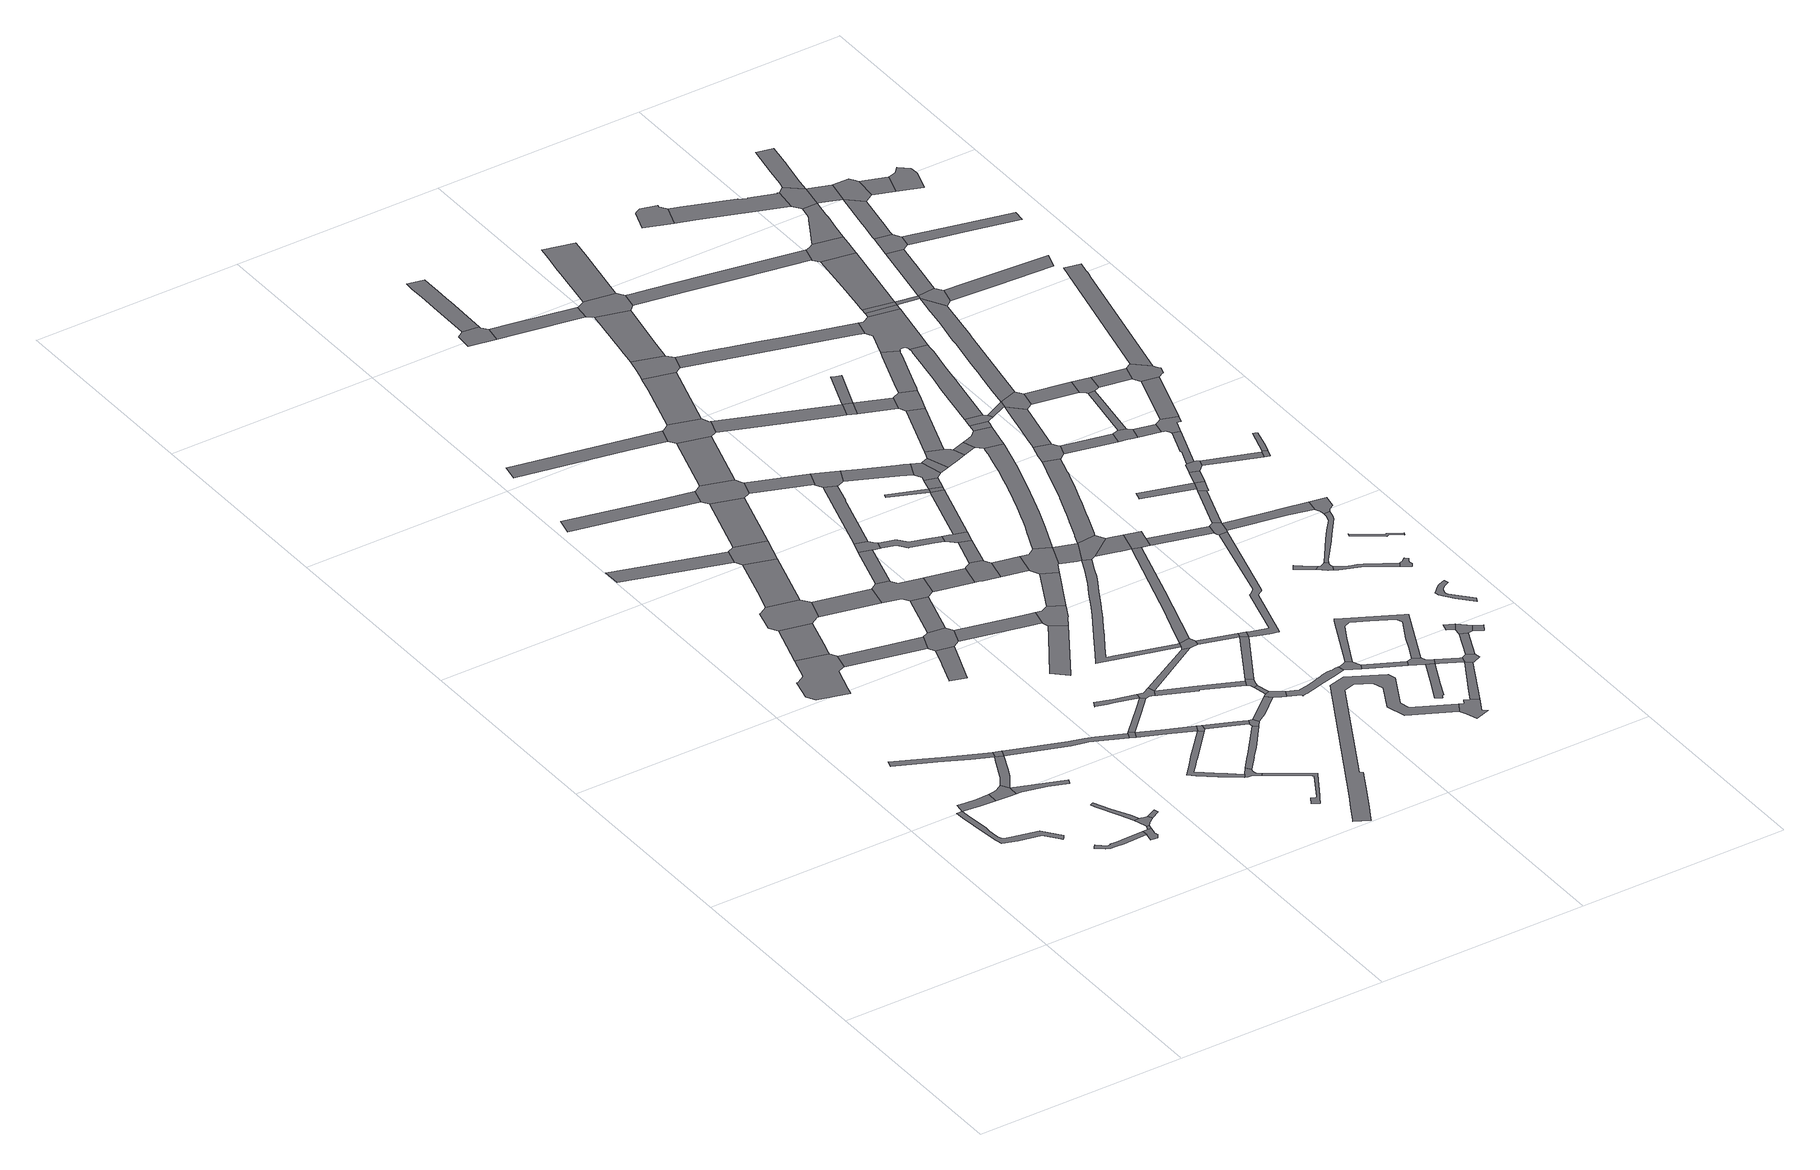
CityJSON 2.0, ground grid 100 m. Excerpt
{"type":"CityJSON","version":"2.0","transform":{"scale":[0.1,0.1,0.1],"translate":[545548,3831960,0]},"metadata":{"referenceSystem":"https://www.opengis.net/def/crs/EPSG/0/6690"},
"CityObjects":{
"road1":{"type":"Road","attributes":{"RoadStructureAttribute.sectionType":"1"},"geometry":[{"type":"MultiSurface","lod":"1","boundaries":[[[0,1,2,3,4,5,6,7,8,9,10,11,12,13,14,15,16,17,18,19,20]]]}]},
"road2":{"type":"Road","attributes":{"RoadStructureAttribute.sectionType":"1"},"geometry":[{"type":"MultiSurface","lod":"1","boundaries":[[[21,22,23,20,24,25,26,27,28]]]}]},
"road3":{"type":"Road","geometry":[{"type":"MultiSurface","lod":"1","boundaries":[[[29,30,31,32,28,27,33,34,35]]]}]},
"road4":{"type":"Road","attributes":{"RoadStructureAttribute.sectionType":"1"},"geometry":[{"type":"MultiSurface","lod":"1","boundaries":[[[36,37,38,39,40,41,42,43,44]]]}]},
"road5":{"type":"Road","geometry":[{"type":"MultiSurface","lod":"1","boundaries":[[[45,46,47,48,49,50,51,52,53,54,55,56,57,58]]]}]},
"road6":{"type":"Road","attributes":{"RoadStructureAttribute.sectionType":"1"},"geometry":[{"type":"MultiSurface","lod":"1","boundaries":[[[43,59,60,61,62,63,64,65,29,35,66,67,68,69,70,71,72]]]}]},
"road7":{"type":"Road","attributes":{"RoadStructureAttribute.sectionType":"1"},"geometry":[{"type":"MultiSurface","lod":"1","boundaries":[[[73,74,75,76,77,78,79,80,35,34]]]}]},
"road8":{"type":"Road","geometry":[{"type":"MultiSurface","lod":"1","boundaries":[[[81,58,57,82,83,84,85,86,87,88,89,90]]]}]},
"road9":{"type":"Road","geometry":[{"type":"MultiSurface","lod":"1","boundaries":[[[91,92,93,94,95,96,97,98,99,100,101,102,103,104,105,106]]]}]},
"road10":{"type":"Road","attributes":{"RoadStructureAttribute.sectionType":"1"},"geometry":[{"type":"MultiSurface","lod":"1","boundaries":[[[107,81,90,108]]]}]},
"road11":{"type":"Road","attributes":{"RoadStructureAttribute.sectionType":"1"},"geometry":[{"type":"MultiSurface","lod":"1","boundaries":[[[109,110,111,112,113,114,115,116,117,118]]]}]},
"road12":{"type":"Road","geometry":[{"type":"MultiSurface","lod":"1","boundaries":[[[44,43,72,119]]]}]},
"road13":{"type":"Road","geometry":[{"type":"MultiSurface","lod":"1","boundaries":[[[120,121,118,117,122,107,108,123,124,125,126,127,128]]]}]},
"road14":{"type":"Road","geometry":[{"type":"MultiSurface","lod":"1","boundaries":[[[129,130,131,132,128,127]]]}]},
"road15":{"type":"Road","attributes":{"RoadStructureAttribute.sectionType":"1"},"geometry":[{"type":"MultiSurface","lod":"1","boundaries":[[[133,91,106,134,135,136]]]}]},
"road16":{"type":"Road","attributes":{"RoadStructureAttribute.sectionType":"1"},"geometry":[{"type":"MultiSurface","lod":"1","boundaries":[[[137,138,139,140]]]}]},
"road17":{"type":"Road","attributes":{"RoadStructureAttribute.sectionType":"1"},"geometry":[{"type":"MultiSurface","lod":"1","boundaries":[[[141,142,143,144,145,119,72,146,147,148,149,150]]]}]},
"road18":{"type":"Road","geometry":[{"type":"MultiSurface","lod":"1","boundaries":[[[151,152,153,154,155,133,136,156,157,158,159,160]]]}]},
"road19":{"type":"Road","attributes":{"RoadStructureAttribute.sectionType":"1"},"geometry":[{"type":"MultiSurface","lod":"1","boundaries":[[[161,104,103,162,163]]]}]},
"road20":{"type":"Road","attributes":{"RoadStructureAttribute.sectionType":"1"},"geometry":[{"type":"MultiSurface","lod":"1","boundaries":[[[164,165,151,160,166,167]]]}]},
"road21":{"type":"Road","attributes":{"RoadStructureAttribute.sectionType":"1"},"geometry":[{"type":"MultiSurface","lod":"1","boundaries":[[[168,169,170,171,172,173,174,175,176,177,178]]]}]},
"road22":{"type":"Road","attributes":{"RoadStructureAttribute.sectionType":"1"},"geometry":[{"type":"MultiSurface","lod":"1","boundaries":[[[179,180,181,182,183,184,185,186]]]}]},
"road23":{"type":"Road","attributes":{"RoadStructureAttribute.sectionType":"1"},"geometry":[{"type":"MultiSurface","lod":"1","boundaries":[[[158,157,187,188]]]}]},
"road24":{"type":"Road","geometry":[{"type":"MultiSurface","lod":"1","boundaries":[[[189,150,149,190,191]]]}]},
"road25":{"type":"Road","geometry":[{"type":"MultiSurface","lod":"1","boundaries":[[[192,193,140,139,194,195,164,167,196]]]}]},
"road26":{"type":"Road","geometry":[{"type":"MultiSurface","lod":"1","boundaries":[[[197,163,162,168,178,198,199,200]]]}]},
"road27":{"type":"Road","attributes":{"RoadStructureAttribute.sectionType":"1"},"geometry":[{"type":"MultiSurface","lod":"1","boundaries":[[[201,202,203,204,205,206,207,208,209,210,211,212,213,214,215,216,217,218]]]}]},
"road28":{"type":"Road","geometry":[{"type":"MultiSurface","lod":"1","boundaries":[[[219,211,210,220,221,222,223,224,225,226,227,228,229,230]]]}]},
"road29":{"type":"Road","attributes":{"RoadStructureAttribute.sectionType":"1"},"geometry":[{"type":"MultiSurface","lod":"1","boundaries":[[[231,191,190,232,201,233]]]}]},
"road30":{"type":"Road","attributes":{"RoadStructureAttribute.sectionType":"1"},"geometry":[{"type":"MultiSurface","lod":"1","boundaries":[[[234,235,189,191,236,237]]]}]},
"road31":{"type":"Road","attributes":{"RoadStructureAttribute.sectionType":"1"},"geometry":[{"type":"MultiSurface","lod":"1","boundaries":[[[238,197,200,239]]]}]},
"road32":{"type":"Road","geometry":[{"type":"MultiSurface","lod":"1","boundaries":[[[240,241,242,243,244,245,246,247,248,249,234,250]]]}]},
"road33":{"type":"Road","attributes":{"RoadStructureAttribute.sectionType":"1"},"geometry":[{"type":"MultiSurface","lod":"1","boundaries":[[[251,252,253,254,255]]]}]},
"road34":{"type":"Road","attributes":{"RoadStructureAttribute.sectionType":"1"},"geometry":[{"type":"MultiSurface","lod":"1","boundaries":[[[256,257,258,259,260,261,262,263,264,265,266,267,268,269,270,271,272,225,224]]]}]},
"road35":{"type":"Road","attributes":{"RoadStructureAttribute.sectionType":"1"},"geometry":[{"type":"MultiSurface","lod":"1","boundaries":[[[273,192,196,274]]]}]},
"road36":{"type":"Road","geometry":[{"type":"MultiSurface","lod":"1","boundaries":[[[275,276,277,188,187,278,279,280,238,239,281,282,283,284,285,286,287,288]]]}]},
"road37":{"type":"Road","geometry":[{"type":"MultiSurface","lod":"1","boundaries":[[[233,201,218,289,290]]]}]},
"road38":{"type":"Road","attributes":{"RoadStructureAttribute.sectionType":"1"},"geometry":[{"type":"MultiSurface","lod":"1","boundaries":[[[291,292,293,219,230,294,295,296,297,298]]]}]},
"road39":{"type":"Road","attributes":{"RoadStructureAttribute.sectionType":"1"},"geometry":[{"type":"MultiSurface","lod":"1","boundaries":[[[299,199,198,300,301,302]]]}]},
"road40":{"type":"Road","geometry":[{"type":"MultiSurface","lod":"1","boundaries":[[[303,304,250,234,237,305,306,307,308]]]}]},
"road41":{"type":"Road","attributes":{"RoadStructureAttribute.sectionType":"1"},"geometry":[{"type":"MultiSurface","lod":"1","boundaries":[[[309,275,288,310]]]}]},
"road42":{"type":"Road","attributes":{"RoadStructureAttribute.sectionType":"1"},"geometry":[{"type":"MultiSurface","lod":"1","boundaries":[[[311,312,313,314,315,316,317,318]]]}]},
"road43":{"type":"Road","geometry":[{"type":"MultiSurface","lod":"1","boundaries":[[[319,320,186,185,273,274,321,322,323,324]]]}]},
"road44":{"type":"Road","attributes":{"RoadStructureAttribute.sectionType":"1"},"geometry":[{"type":"MultiSurface","lod":"1","boundaries":[[[325,290,289,326,327,328]]]}]},
"road45":{"type":"Road","geometry":[{"type":"MultiSurface","lod":"1","boundaries":[[[329,309,310,330,331,332,333,334]]]}]},
"road46":{"type":"Road","geometry":[{"type":"MultiSurface","lod":"1","boundaries":[[[328,327,291,298,335,336]]]}]},
"road47":{"type":"Road","attributes":{"RoadStructureAttribute.sectionType":"1"},"geometry":[{"type":"MultiSurface","lod":"1","boundaries":[[[337,284,283,338,339]]]}]},
"road48":{"type":"Road","attributes":{"RoadStructureAttribute.sectionType":"1"},"geometry":[{"type":"MultiSurface","lod":"1","boundaries":[[[340,319,324,341]]]}]},
"road49":{"type":"Road","attributes":{"RoadStructureAttribute.sectionType":"1"},"geometry":[{"type":"MultiSurface","lod":"1","boundaries":[[[342,343,344,345,308,307,346,347,348,349,350]]]}]},
"road50":{"type":"Road","attributes":{"RoadStructureAttribute.sectionType":"1"},"geometry":[{"type":"MultiSurface","lod":"1","boundaries":[[[351,352,303,308,353,354,355]]]}]},
"road51":{"type":"Road","geometry":[{"type":"MultiSurface","lod":"1","boundaries":[[[356,357,302,301,311,318,358,359,360]]]}]},
"road52":{"type":"Road","attributes":{"RoadStructureAttribute.sectionType":"1"},"geometry":[{"type":"MultiSurface","lod":"1","boundaries":[[[361,329,334,362,363,364,365,366]]]}]},
"road53":{"type":"Road","attributes":{"RoadStructureAttribute.sectionType":"1"},"geometry":[{"type":"MultiSurface","lod":"1","boundaries":[[[367,336,335,368,369]]]}]},
"road54":{"type":"Road","attributes":{"RoadStructureAttribute.sectionType":"1"},"geometry":[{"type":"MultiSurface","lod":"1","boundaries":[[[322,321,370,371]]]}]},
"road55":{"type":"Road","attributes":{"RoadStructureAttribute.sectionType":"1"},"geometry":[{"type":"MultiSurface","lod":"1","boundaries":[[[372,373,374,375,376,377,332,331,378,379,380,381,382,383,384,385]]]}]},
"road56":{"type":"Road","geometry":[{"type":"MultiSurface","lod":"1","boundaries":[[[386,387,388,389,339,338,390,391,392,393,394,395,396]]]}]},
"road57":{"type":"Road","geometry":[{"type":"MultiSurface","lod":"1","boundaries":[[[397,398,399,400,401,402,403]]]}]},
"road58":{"type":"Road","geometry":[{"type":"MultiSurface","lod":"1","boundaries":[[[404,405,406,255,254,407,340,341,408,409,410,411,412,413]]]}]},
"road59":{"type":"Road","attributes":{"RoadStructureAttribute.sectionType":"1"},"geometry":[{"type":"MultiSurface","lod":"1","boundaries":[[[414,415,416,417,418,419,420,421,422,423,424,425,426,427,428,429,430,431,432,433,434,435,436,437,438,439,440,441,442,443,444,445,446,447,448]]]}]},
"road60":{"type":"Road","attributes":{"RoadStructureAttribute.sectionType":"1"},"geometry":[{"type":"MultiSurface","lod":"1","boundaries":[[[449,450,451,452]]]}]},
"road61":{"type":"Road","geometry":[{"type":"MultiSurface","lod":"1","boundaries":[[[453,350,349,454,450,449,455,456,457]]]}]},
"road62":{"type":"Road","geometry":[{"type":"MultiSurface","lod":"1","boundaries":[[[458,459,452,451,367,369,460,461,462,463]]]}]},
"road63":{"type":"Road","attributes":{"RoadStructureAttribute.sectionType":"1"},"geometry":[{"type":"MultiSurface","lod":"1","boundaries":[[[464,386,396,465]]]}]},
"road64":{"type":"Road","attributes":{"RoadStructureAttribute.sectionType":"1"},"geometry":[{"type":"MultiSurface","lod":"1","boundaries":[[[466,356,360,467]]]}]},
"road65":{"type":"Road","attributes":{"RoadStructureAttribute.sectionType":"1"},"geometry":[{"type":"MultiSurface","lod":"1","boundaries":[[[468,469,470,471,472,473,474,475,476,477,478,479,480,481,482,483,484,485,486,487,488,489,490,491]]]}]},
"road66":{"type":"Road","attributes":{"RoadStructureAttribute.sectionType":"1"},"geometry":[{"type":"MultiSurface","lod":"1","boundaries":[[[492,493,494,495,496,397,403,497,498,499,500,501]]]}]},
"road67":{"type":"Road","attributes":{"RoadStructureAttribute.sectionType":"1"},"geometry":[{"type":"MultiSurface","lod":"1","boundaries":[[[502,394,393,503,504]]]}]},
"road68":{"type":"Road","geometry":[{"type":"MultiSurface","lod":"1","boundaries":[[[505,371,370,506,507,361,366,508,509,510]]]}]},
"road69":{"type":"Road","geometry":[{"type":"MultiSurface","lod":"1","boundaries":[[[511,385,384,512,513,464,465,514,515]]]}]},
"road70":{"type":"Road","geometry":[{"type":"MultiSurface","lod":"1","boundaries":[[[516,517,432,431,518,351,355,519,520,521]]]}]},
"road71":{"type":"Road","attributes":{"RoadStructureAttribute.sectionType":"1"},"geometry":[{"type":"MultiSurface","lod":"1","boundaries":[[[522,523,404,413,524,525]]]}]},
"road72":{"type":"Road","attributes":{"RoadStructureAttribute.sectionType":"1"},"geometry":[{"type":"MultiSurface","lod":"1","boundaries":[[[526,453,457,527]]]}]},
"road73":{"type":"Road","geometry":[{"type":"MultiSurface","lod":"1","boundaries":[[[528,529,530,504,503,531,466,467,532,533,534,535]]]}]},
"road74":{"type":"Road","attributes":{"RoadStructureAttribute.sectionType":"1"},"geometry":[{"type":"MultiSurface","lod":"1","boundaries":[[[536,401,400,537,538,539]]]}]},
"road75":{"type":"Road","attributes":{"RoadStructureAttribute.sectionType":"1"},"geometry":[{"type":"MultiSurface","lod":"1","boundaries":[[[521,520,540,541]]]}]},
"road76":{"type":"Road","attributes":{"RoadStructureAttribute.sectionType":"1"},"geometry":[{"type":"MultiSurface","lod":"1","boundaries":[[[542,543,544,545,546,547,548,549,550,551,552,553,554,555,556,557,558,559,560,561,562,463,462,563,564,565,566,567,568,569,570,571]]]}]},
"road77":{"type":"Road","geometry":[{"type":"MultiSurface","lod":"1","boundaries":[[[572,573,574,575,576]]]}]},
"road78":{"type":"Road","attributes":{"RoadStructureAttribute.sectionType":"1"},"geometry":[{"type":"MultiSurface","lod":"1","boundaries":[[[575,577,515,514,578]]]}]},
"road79":{"type":"Road","attributes":{"RoadStructureAttribute.sectionType":"1"},"geometry":[{"type":"MultiSurface","lod":"1","boundaries":[[[579,580,581,582,583,584,510,509,585,586,587,588,589]]]}]},
"road80":{"type":"Road","geometry":[{"type":"MultiSurface","lod":"1","boundaries":[[[590,591,592,593,594,522,525,595,596,597,598]]]}]},
"road81":{"type":"Road","geometry":[{"type":"MultiSurface","lod":"1","boundaries":[[[541,540,526,527,599]]]}]},
"road82":{"type":"Road","attributes":{"RoadStructureAttribute.sectionType":"1"},"geometry":[{"type":"MultiSurface","lod":"1","boundaries":[[[600,535,534,601,414,602]]]}]},
"road83":{"type":"Road","attributes":{"RoadStructureAttribute.sectionType":"1"},"geometry":[{"type":"MultiSurface","lod":"1","boundaries":[[[603,410,409,604,605,606,607,608]]]}]},
"road84":{"type":"Road","attributes":{"RoadStructureAttribute.sectionType":"1"},"geometry":[{"type":"MultiSurface","lod":"1","boundaries":[[[609,610,611,612,517,516,613,614,615]]]}]},
"road85":{"type":"Road","geometry":[{"type":"MultiSurface","lod":"1","boundaries":[[[576,575,578,616]]]}]},
"road86":{"type":"Road","attributes":{"RoadStructureAttribute.sectionType":"1"},"geometry":[{"type":"MultiSurface","lod":"1","boundaries":[[[617,618,576,616,619]]]}]},
"road87":{"type":"Road","attributes":{"RoadStructureAttribute.sectionType":"1"},"geometry":[{"type":"MultiSurface","lod":"1","boundaries":[[[620,621,622,623,590,598,624,625]]]}]},
"road88":{"type":"Road","geometry":[{"type":"MultiSurface","lod":"1","boundaries":[[[589,588,626,627,617,619,628,629,630]]]}]},
"road89":{"type":"Road","geometry":[{"type":"MultiSurface","lod":"1","boundaries":[[[631,632,602,414,448,633,634]]]}]},
"road90":{"type":"Road","geometry":[{"type":"MultiSurface","lod":"1","boundaries":[[[635,636,637,638,542,571,639,640,641]]]}]},
"road91":{"type":"Road","attributes":{"RoadStructureAttribute.sectionType":"1"},"geometry":[{"type":"MultiSurface","lod":"1","boundaries":[[[642,634,633,643,644,645,609,646]]]}]},
"road92":{"type":"Road","attributes":{"RoadStructureAttribute.sectionType":"1"},"geometry":[{"type":"MultiSurface","lod":"1","boundaries":[[[647,648,630,629,649]]]}]},
"road93":{"type":"Road","geometry":[{"type":"MultiSurface","lod":"1","boundaries":[[[650,651,652,539,538,620,625,653,654,655,656,657]]]}]},
"road94":{"type":"Road","geometry":[{"type":"MultiSurface","lod":"1","boundaries":[[[658,659,491,490,660,661,662,663,664,665]]]}]},
"road95":{"type":"Road","attributes":{"RoadStructureAttribute.sectionType":"1"},"geometry":[{"type":"MultiSurface","lod":"1","boundaries":[[[666,667,668,669,670,671,672,673,674,675,676,677,678,679,680,681,682,683,684,685,686,687,688,689,528,535,690,691,692,693,694,695,696,697,698,699,700,701,702]]]}]},
"road96":{"type":"Road","attributes":{"RoadStructureAttribute.sectionType":"1"},"geometry":[{"type":"MultiSurface","lod":"1","boundaries":[[[640,639,703,704,705]]]}]},
"road97":{"type":"Road","geometry":[{"type":"MultiSurface","lod":"1","boundaries":[[[706,707,647,649,708,709,710,711,712,713]]]}]},
"road98":{"type":"Road","geometry":[{"type":"MultiSurface","lod":"1","boundaries":[[[714,715,716,717,718,719,720,721,722,723]]]}]},
"road99":{"type":"Road","geometry":[{"type":"MultiSurface","lod":"1","boundaries":[[[608,607,724,725]]]}]},
"road100":{"type":"Road","geometry":[{"type":"MultiSurface","lod":"1","boundaries":[[[726,646,609,615,727,728]]]}]},
"road101":{"type":"Road","attributes":{"RoadStructureAttribute.sectionType":"1"},"geometry":[{"type":"MultiSurface","lod":"1","boundaries":[[[729,730,731,732,733,734,735,736,737,599,527,738,739,740,741,742,743,744,745,746,747,748,749]]]}]},
"road102":{"type":"Road","attributes":{"RoadStructureAttribute.sectionType":"1"},"geometry":[{"type":"MultiSurface","lod":"1","boundaries":[[[750,751,752,753,754,755,756,757,758,759,760,761,762,763,764,602,632,765,766,767,768,769,770,771,772,773,774,775,776,777,778]]]}]},
"road103":{"type":"Road","attributes":{"RoadStructureAttribute.sectionType":"1"},"geometry":[{"type":"MultiSurface","lod":"1","boundaries":[[[779,780,781,782,650,657,783,784,785,786]]]}]},
"road104":{"type":"Road","geometry":[{"type":"MultiSurface","lod":"1","boundaries":[[[787,705,704,714,723,788,789,790,791,792,793]]]}]},
"road105":{"type":"Road","attributes":{"RoadStructureAttribute.sectionType":"1"},"geometry":[{"type":"MultiSurface","lod":"1","boundaries":[[[794,710,709,795]]]}]},
"road106":{"type":"Road","attributes":{"RoadStructureAttribute.sectionType":"1"},"geometry":[{"type":"MultiSurface","lod":"1","boundaries":[[[796,706,713,797]]]}]},
"road107":{"type":"Road","attributes":{"RoadStructureAttribute.sectionType":"1"},"geometry":[{"type":"MultiSurface","lod":"1","boundaries":[[[798,725,724,799,800]]]}]},
"road108":{"type":"Road","attributes":{"RoadStructureAttribute.sectionType":"1"},"geometry":[{"type":"MultiSurface","lod":"1","boundaries":[[[801,802,803,804,805,806,635,641,807,808,809,810,811,812,813,814,787,793]]]}]},
"road109":{"type":"Road","geometry":[{"type":"MultiSurface","lod":"1","boundaries":[[[815,816,817,608,725]]]}]},
"road110":{"type":"Road","attributes":{"RoadStructureAttribute.sectionType":"1"},"geometry":[{"type":"MultiSurface","lod":"1","boundaries":[[[818,819,665,664,820]]]}]},
"road111":{"type":"Road","attributes":{"RoadStructureAttribute.sectionType":"1"},"geometry":[{"type":"MultiSurface","lod":"1","boundaries":[[[821,822,823,788,723,824,825,818,826]]]}]},
"road112":{"type":"Road","attributes":{"RoadStructureAttribute.sectionType":"1"},"geometry":[{"type":"MultiSurface","lod":"1","boundaries":[[[827,828,829,830,831,832,833,597,596,834,835,836,837,838,839,840]]]}]},
"road113":{"type":"Road","attributes":{"RoadStructureAttribute.sectionType":"1"},"geometry":[{"type":"MultiSurface","lod":"1","boundaries":[[[841,728,727,842,843,844,845]]]}]},
"road114":{"type":"Road","attributes":{"RoadStructureAttribute.sectionType":"1"},"geometry":[{"type":"MultiSurface","lod":"1","boundaries":[[[846,847,848,794,795,849,850,666,702,851,852]]]}]},
"road115":{"type":"Road","geometry":[{"type":"MultiSurface","lod":"1","boundaries":[[[853,854,800,799,855,856,796,797,857,858]]]}]},
"road116":{"type":"Road","geometry":[{"type":"MultiSurface","lod":"1","boundaries":[[[859,826,818,820,860,861,862,863]]]}]},
"road117":{"type":"Road","geometry":[{"type":"MultiSurface","lod":"1","boundaries":[[[864,865,846,852,866,867]]]}]},
"road118":{"type":"Road","geometry":[{"type":"MultiSurface","lod":"1","boundaries":[[[868,869,870,750,778,871,872,873,874,875,876]]]}]},
"road119":{"type":"Road","geometry":[{"type":"MultiSurface","lod":"1","boundaries":[[[877,864,867,878,879,880,881,882,883,884]]]}]},
"road120":{"type":"Road","attributes":{"RoadStructureAttribute.sectionType":"1"},"geometry":[{"type":"MultiSurface","lod":"1","boundaries":[[[885,859,863,886]]]}]},
"road121":{"type":"Road","geometry":[{"type":"MultiSurface","lod":"1","boundaries":[[[887,888,889,845,844,890,729,749,891,892,893]]]}]},
"road122":{"type":"Road","geometry":[{"type":"MultiSurface","lod":"1","boundaries":[[[894,895,896,897,898]]]}]},
"road123":{"type":"Road","attributes":{"RoadStructureAttribute.sectionType":"1"},"geometry":[{"type":"MultiSurface","lod":"1","boundaries":[[[899,900,901,902,853,858,903,904,905,906,907,908]]]}]},
"road124":{"type":"Road","geometry":[{"type":"MultiSurface","lod":"1","boundaries":[[[909,910,911,912]]]}]},
"road125":{"type":"Road","geometry":[{"type":"MultiSurface","lod":"1","boundaries":[[[913,914,915,898,897,916,917,918,919,920]]]}]},
"road126":{"type":"Road","attributes":{"RoadStructureAttribute.sectionType":"1"},"geometry":[{"type":"MultiSurface","lod":"1","boundaries":[[[921,922,923,924,925]]]}]},
"road127":{"type":"Road","attributes":{"RoadStructureAttribute.sectionType":"1"},"geometry":[{"type":"MultiSurface","lod":"1","boundaries":[[[926,927,928,929,930,931,932,868,876,933]]]}]},
"road128":{"type":"Road","geometry":[{"type":"MultiSurface","lod":"1","boundaries":[[[912,911,885,886,934,935]]]}]},
"road129":{"type":"Road","geometry":[{"type":"MultiSurface","lod":"1","boundaries":[[[936,937,938,939,940,880,879,941,942,926]]]}]},
"road130":{"type":"Road","attributes":{"RoadStructureAttribute.sectionType":"1"},"geometry":[{"type":"MultiSurface","lod":"1","boundaries":[[[943,887,893,944]]]}]},
"road131":{"type":"Road","attributes":{"RoadStructureAttribute.sectionType":"1"},"geometry":[{"type":"MultiSurface","lod":"1","boundaries":[[[945,946,947,654,653,948,949,950,951,952]]]}]},
"road132":{"type":"Road","attributes":{"RoadStructureAttribute.sectionType":"1"},"geometry":[{"type":"MultiSurface","lod":"1","boundaries":[[[953,954,955,956,957,958,877,884,959,960,961,962,963,964,965,966]]]}]},
"road133":{"type":"Road","attributes":{"RoadStructureAttribute.sectionType":"1"},"geometry":[{"type":"MultiSurface","lod":"1","boundaries":[[[967,968,935,934]]]}]},
"road134":{"type":"Road","attributes":{"RoadStructureAttribute.sectionType":"1"},"geometry":[{"type":"MultiSurface","lod":"1","boundaries":[[[874,873,969,970]]]}]},
"road135":{"type":"Road","attributes":{"RoadStructureAttribute.sectionType":"1"},"geometry":[{"type":"MultiSurface","lod":"1","boundaries":[[[971,972,973,974,975,976,918,917,977,978,979,980,981,982,983]]]}]},
"road136":{"type":"Road","geometry":[{"type":"MultiSurface","lod":"1","boundaries":[[[984,936,926,933,985,986,987]]]}]},
"road137":{"type":"Road","geometry":[{"type":"MultiSurface","lod":"1","boundaries":[[[925,924,988,943,944,989,990,991,992]]]}]},
"road138":{"type":"Road","attributes":{"RoadStructureAttribute.sectionType":"1"},"geometry":[{"type":"MultiSurface","lod":"1","boundaries":[[[993,994,892,891,995,996,997,998]]]}]},
"road139":{"type":"Road","attributes":{"RoadStructureAttribute.sectionType":"1"},"geometry":[{"type":"MultiSurface","lod":"1","boundaries":[[[999,1000,925,992,1001]]]}]},
"road140":{"type":"Road","attributes":{"RoadStructureAttribute.sectionType":"1"},"geometry":[{"type":"MultiSurface","lod":"1","boundaries":[[[1002,1003,1004,1005,1006,1007,1008,1009,1010,1011,1012,913,920]]]}]},
"road141":{"type":"Road","geometry":[{"type":"MultiSurface","lod":"1","boundaries":[[[1013,1014,1015,1016,1017,1018,1019,1020,1021,1022,1023,1024,1025,1026,1027,1028,1029]]]}]},
"road142":{"type":"Road","geometry":[{"type":"MultiSurface","lod":"1","boundaries":[[[1030,1031,1032,840,839,1033,1034,1035,899,908,1036,1037,1038,1039,1040,1041,1042,1043,1044,1045,1046,1047,1048,953,966,1049,1050,1051,1052]]]}]},
"road143":{"type":"Road","geometry":[{"type":"MultiSurface","lod":"1","boundaries":[[[1053,1054,1055,1056,1057,1058,1059,1060,1061]]]}]},
"road144":{"type":"Road","geometry":[{"type":"MultiSurface","lod":"1","boundaries":[[[1062,1063,970,969,1064,1065,1066,1067,1068,1069]]]}]},
"road145":{"type":"Road","geometry":[{"type":"MultiSurface","lod":"1","boundaries":[[[1070,1071,1072,999,1001,1073,1074,1075,1076,1077,1078]]]}]},
"road146":{"type":"Road","geometry":[{"type":"MultiSurface","lod":"1","boundaries":[[[1079,1080,983,982,1081,1082,1083,1084,1085]]]}]},
"road147":{"type":"Road","attributes":{"RoadStructureAttribute.sectionType":"1"},"geometry":[{"type":"MultiSurface","lod":"1","boundaries":[[[987,986,1086,1087]]]}]},
"road148":{"type":"Road","attributes":{"RoadStructureAttribute.sectionType":"1"},"geometry":[{"type":"MultiSurface","lod":"1","boundaries":[[[1088,1030,1052,1089]]]}]},
"road149":{"type":"Road","geometry":[{"type":"MultiSurface","lod":"1","boundaries":[[[1090,1088,1089,1091]]]}]},
"road150":{"type":"Road","attributes":{"RoadStructureAttribute.sectionType":"1"},"geometry":[{"type":"MultiSurface","lod":"1","boundaries":[[[1092,1093,1094,1095,1096,1097,1098,1099,1100,1101,1102,1103,1104,936,984,1105,1106,1107,1108,1109,1110]]]}]},
"road151":{"type":"Road","attributes":{"RoadStructureAttribute.sectionType":"1"},"geometry":[{"type":"MultiSurface","lod":"1","boundaries":[[[1067,1066,1111,1112]]]}]},
"road152":{"type":"Road","attributes":{"RoadStructureAttribute.sectionType":"1"},"geometry":[{"type":"MultiSurface","lod":"1","boundaries":[[[1113,1114,1115,1070,1078,1116,1117]]]}]},
"road153":{"type":"Road","attributes":{"RoadStructureAttribute.sectionType":"1"},"geometry":[{"type":"MultiSurface","lod":"1","boundaries":[[[1118,1062,1069,1119]]]}]},
"road154":{"type":"Road","geometry":[{"type":"MultiSurface","lod":"1","boundaries":[[[1120,1121,1122,1123,1124,1125,1126,1127]]]}]},
"road155":{"type":"Road","geometry":[{"type":"MultiSurface","lod":"1","boundaries":[[[998,997,1128,1129,1008,1007,1130,1131,1132]]]}]},
"road156":{"type":"Road","attributes":{"RoadStructureAttribute.sectionType":"1"},"geometry":[{"type":"MultiSurface","lod":"1","boundaries":[[[1075,1074,1133,1134,1135]]]}]},
"road157":{"type":"Road","attributes":{"RoadStructureAttribute.sectionType":"1"},"geometry":[{"type":"MultiSurface","lod":"1","boundaries":[[[1136,1137,1138,1139,1090,1091,1140,1141,1142,1143,1144]]]}]},
"road158":{"type":"Road","geometry":[{"type":"MultiSurface","lod":"1","boundaries":[[[1087,1086,1145,1118,1119,1146,1147,1148]]]}]},
"road159":{"type":"Road","geometry":[{"type":"MultiSurface","lod":"1","boundaries":[[[1149,1150,1112,1111,1151,1152,1153,1154,1113,1117,1155,1156,1157,1158]]]}]},
"road160":{"type":"Road","attributes":{"RoadStructureAttribute.sectionType":"1"},"geometry":[{"type":"MultiSurface","lod":"1","boundaries":[[[1091,1089,1092,1159]]]}]},
"road161":{"type":"Road","attributes":{"RoadStructureAttribute.sectionType":"1"},"geometry":[{"type":"MultiSurface","lod":"1","boundaries":[[[1160,1161,1162,1163,1164,1165,1166,1058,1057,1167,1168,1169,1170]]]}]},
"road162":{"type":"Road","geometry":[{"type":"MultiSurface","lod":"1","boundaries":[[[1171,1135,1134,1172,1173]]]}]},
"road163":{"type":"Road","geometry":[{"type":"MultiSurface","lod":"1","boundaries":[[[1174,1175,1176,952,951,1177,1136,1144,1178,1179,1180]]]}]},
"road164":{"type":"Road","geometry":[{"type":"MultiSurface","lod":"1","boundaries":[[[1181,1159,1092,1110,1182,1183]]]}]},
"road165":{"type":"Road","attributes":{"RoadStructureAttribute.sectionType":"1"},"geometry":[{"type":"MultiSurface","lod":"1","boundaries":[[[1148,1147,1184,1185]]]}]},
"road166":{"type":"Road","attributes":{"RoadStructureAttribute.sectionType":"1"},"geometry":[{"type":"MultiSurface","lod":"1","boundaries":[[[1186,1149,1158,1187]]]}]},
"road167":{"type":"Road","geometry":[{"type":"MultiSurface","lod":"1","boundaries":[[[1188,1189,1190,1191,1171,1173]]]}]},
"road168":{"type":"Road","attributes":{"RoadStructureAttribute.sectionType":"1"},"geometry":[{"type":"MultiSurface","lod":"1","boundaries":[[[1192,1193,1159,1181,1194,1195,1196,1197]]]}]},
"road169":{"type":"Road","attributes":{"RoadStructureAttribute.sectionType":"1"},"geometry":[{"type":"MultiSurface","lod":"1","boundaries":[[[1198,1199,1200,1201,1202,1203,1204,1205,1206,1207,1174,1180]]]}]},
"road170":{"type":"Road","geometry":[{"type":"MultiSurface","lod":"1","boundaries":[[[1208,1185,1184,1186,1187,1209,1210,1211,1212,1213,1214,1215]]]}]},
"road171":{"type":"Road","geometry":[{"type":"MultiSurface","lod":"1","boundaries":[[[1216,1192,1197,1217,1218,1219,1220,1221]]]}]},
"road172":{"type":"Road","geometry":[{"type":"MultiSurface","lod":"1","boundaries":[[[1222,1223,1170,1169,1224,1202,1201,1225]]]}]},
"road173":{"type":"Road","attributes":{"RoadStructureAttribute.sectionType":"1"},"geometry":[{"type":"MultiSurface","lod":"1","boundaries":[[[1226,1227,1228,1229,1230,1216,1221,1231,1232,1233,1234]]]}]},
"road174":{"type":"Road","attributes":{"RoadStructureAttribute.sectionType":"1"},"geometry":[{"type":"MultiSurface","lod":"1","boundaries":[[[1235,1236,1183,1182,1237,1238,1239,1240]]]}]},
"road175":{"type":"Road","attributes":{"RoadStructureAttribute.sectionType":"1"},"geometry":[{"type":"MultiSurface","lod":"1","boundaries":[[[1241,1225,1201,1242,1226,1243]]]}]},
"road176":{"type":"Road","attributes":{"RoadStructureAttribute.sectionType":"1"},"geometry":[{"type":"MultiSurface","lod":"1","boundaries":[[[1244,1245,1246,1247,1222,1225,1248,1249,1250,1251]]]}]},
"road177":{"type":"Road","attributes":{"RoadStructureAttribute.sectionType":"1"},"geometry":[{"type":"MultiSurface","lod":"1","boundaries":[[[1252,1253,1208,1215,1254,1255,1256,1257,1258]]]}]},
"road178":{"type":"Road","geometry":[{"type":"MultiSurface","lod":"1","boundaries":[[[1243,1226,1234,1259,1260,1261,1262,1263,1264,1265]]]}]},
"road179":{"type":"Road","attributes":{"RoadStructureAttribute.sectionType":"1"},"geometry":[{"type":"MultiSurface","lod":"1","boundaries":[[[1266,1267,1219,1218,1268,1269,1270,1271,1272]]]}]},
"road180":{"type":"Road","attributes":{"RoadStructureAttribute.sectionType":"1"},"geometry":[{"type":"MultiSurface","lod":"1","boundaries":[[[1262,1261,1273,1274]]]}]},
"road181":{"type":"Road","geometry":[{"type":"MultiSurface","lod":"1","boundaries":[[[1275,1276,1277,1278,1274,1273,1279,1280,1281,1282,1283]]]}]}
},
"vertices":[
[229,1006,0],[229,1003,0],[233,964,0],[245,821,0],[253,749,0],[261,719,0],[328,697,0],[431,673,0],[483,609,0],[489,601,0],[496,610,0],[506,624,0],[443,706,0],[323,735,0],[290,742,0],[283,747,0],[275,767,0],[270,824,0],[272,854,0],[261,954,0],[256,1004,0],
[355,1042,0],[302,1047,0],[263,1053,0],[262,1003,0],[343,995,0],[370,993,0],[413,991,0],[415,1046,0],
[493,1076,0],[480,1067,0],[462,1056,0],[450,1051,0],[486,988,0],[514,987,0],[516,1038,0],
[565,1307,0],[406,1380,0],[336,1415,0],[204,1474,0],[193,1442,0],[374,1363,0],[497,1301,0],[590,1260,0],[603,1293,0],
[687,463,0],[661,463,0],[630,465,0],[630,460,0],[616,460,0],[573,495,0],[565,485,0],[558,475,0],[596,445,0],[616,438,0],[641,435,0],[680,434,0],[795,438,0],[794,467,0],
[580,1240,0],[570,1218,0],[529,1132,0],[522,1119,0],[511,1103,0],[506,1094,0],[494,1076,0],[521,1047,0],[544,1080,0],[564,1109,0],[584,1150,0],[606,1201,0],[608,1206,0],[625,1245,0],
[540,986,0],[551,983,0],[652,958,0],[738,926,0],[745,938,0],[751,950,0],[749,951,0],[559,1022,0],
[819,468,0],[787,398,0],[819,391,0],[833,412,0],[831,420,0],[830,421,0],[830,423,0],[828,428,0],[833,446,0],[836,465,0],
[296,2306,0],[262,2192,0],[219,2165,0],[211,2166,0],[186,2061,0],[190,2054,0],[210,2020,0],[211,2019,0],[355,1980,0],[365,2014,0],[403,2138,0],[439,2156,0],[441,2156,0],[460,2235,0],[459,2237,0],[442,2269,0],
[828,487,0],[840,487,0],
[817,595,0],[776,679,0],[741,755,0],[740,756,0],[732,751,0],[723,746,0],[730,724,0],[781,614,0],[810,552,0],[835,555,0],
[638,1279,0],
[858,549,0],[845,552,0],[828,497,0],[853,503,0],[857,506,0],[859,507,0],[875,520,0],[884,525,0],[872,545,0],
[927,551,0],[924,561,0],[922,571,0],[920,570,0],
[363,2524,0],[451,2299,0],[456,2316,0],[509,2493,0],
[6,3276,0],[7,3191,0],[490,3042,0],[513,3121,0],
[1016,1151,0],[974,1165,0],[918,1182,0],[908,1185,0],[655,1273,0],[896,1150,0],[956,1137,0],[974,1134,0],[1129,1065,0],[1143,1097,0],
[414,2698,0],[373,2671,0],[367,2673,0],[338,2566,0],[341,2561,0],[551,2518,0],[558,2517,0],[590,2623,0],[586,2628,0],[562,2666,0],
[693,2184,0],[802,2075,0],[833,2154,0],
[510,3009,0],[449,2810,0],[642,2932,0],[653,2966,0],
[820,2039,0],[788,1950,0],[785,1942,0],[745,1830,0],[744,1829,0],[782,1817,0],[819,1805,0],[822,1813,0],[828,1829,0],[863,1922,0],[902,2027,0],
[495,3597,0],[428,3611,0],[60,3691,0],[43,3611,0],[406,3534,0],[479,3519,0],[622,3490,0],[643,3566,0],
[830,2456,0],[854,2565,0],
[1151,1105,0],[1156,1054,0],[1170,1086,0],
[548,3138,0],[515,3122,0],[492,3041,0],[509,3010,0],[692,3095,0],
[866,2170,0],[936,2046,0],[964,2123,0],[946,2158,0],
[1393,950,0],[1299,849,0],[1275,822,0],[1225,765,0],[1204,741,0],[1175,708,0],[1203,681,0],[1277,625,0],[1308,602,0],[1364,560,0],[1377,580,0],[1321,625,0],[1277,660,0],[1213,711,0],[1246,748,0],[1263,767,0],[1276,781,0],[1413,932,0],
[1405,615,0],[1379,555,0],[1399,553,0],[1404,550,0],[1414,546,0],[1432,533,0],[1439,543,0],[1422,563,0],[1420,567,0],[1417,576,0],[1417,578,0],[1421,593,0],
[1273,1042,0],[1274,1002,0],[1408,985,0],
[1329,1286,0],[1271,1227,0],[1272,1190,0],[1348,1269,0],
[935,2403,0],[1014,2385,0],
[1270,1329,0],[1233,1338,0],[1203,1346,0],[1151,1363,0],[1145,1349,0],[1139,1335,0],[1141,1335,0],[1190,1321,0],[1217,1314,0],[1271,1300,0],[1332,1314,0],
[93,4143,0],[78,4066,0],[583,3967,0],[757,3933,0],[779,4008,0],
[1445,523,0],[1603,412,0],[1606,405,0],[1537,282,0],[1532,274,0],[1523,274,0],[1522,274,0],[1512,281,0],[1507,284,0],[1486,248,0],[1518,229,0],[1539,265,0],[1546,276,0],[1628,411,0],[1631,415,0],[1621,422,0],[1510,496,0],
[644,3454,0],[787,3412,0],
[888,2588,0],[887,2585,0],[858,2568,0],[916,2437,0],[919,2432,0],[922,2427,0],[1039,2400,0],[1045,2404,0],[1051,2407,0],[1075,2515,0],[966,2539,0],[962,2545,0],[949,2569,0],[947,2573,0],
[1425,946,0],[1429,976,0],
[1599,855,0],[1467,691,0],[1461,685,0],[1477,659,0],[1478,661,0],[1484,667,0],[1523,712,0],[1621,838,0],
[1263,2057,0],[1264,1974,0],[1300,1966,0],[1317,2045,0],
[1398,1327,0],[1363,1307,0],[1349,1269,0],[1367,1273,0],[1389,1265,0],[1406,1294,0],
[957,2818,0],[1015,2801,0],
[1308,1934,0],[1265,1867,0],[1119,1640,0],[1151,1610,0],[1184,1581,0],[1188,1587,0],[1267,1712,0],[1378,1890,0],
[683,3586,0],[648,3565,0],[824,3429,0],[848,3505,0],[844,3506,0],[827,3544,0],
[1568,917,0],[1546,898,0],[1599,876,0],[1611,899,0],
[976,2879,0],[1029,2797,0],[1049,2792,0],[1061,2830,0],[1047,2846,0],[1033,2862,0],
[1644,868,0],[1628,893,0],
[1085,2512,0],[1233,2367,0],[1257,2474,0],
[778,3900,0],[924,3861,0],
[1576,1225,0],[1575,1224,0],[1426,1287,0],[1412,1292,0],[1400,1260,0],[1562,1191,0],[1565,1197,0],[1746,1117,0],[1760,1145,0],
[1671,1483,0],[1664,1479,0],[1414,1298,0],[1677,1457,0],[1706,1474,0],
[1382,2056,0],[1348,2038,0],[1407,1936,0],[1413,1942,0],[1453,2019,0],
[1101,3295,0],[1118,3144,0],[1120,3150,0],[1123,3162,0],[1124,3163,0],[1155,3270,0],
[1763,1008,0],[1691,898,0],[1787,981,0],
[1083,3331,0],[1111,3405,0],
[1256,2740,0],[1171,2765,0],[1140,2803,0],[1137,2808,0],[1132,2809,0],[1067,2829,0],[1055,2790,0],[1114,2773,0],[1129,2753,0],[1147,2730,0],[1153,2729,0],[1257,2698,0],[1299,2686,0],[1308,2724,0],
[1294,2497,0],[1293,2495,0],[1263,2478,0],[1259,2476,0],[1260,2361,0],[1268,2359,0],[1270,2358,0],[1346,2341,0],[1370,2448,0],[1353,2479,0],[1352,2483,0],
[497,5070,0],[463,5048,0],[457,4969,0],[584,4947,0],[598,5026,0],[576,5055,0],[576,5062,0],
[820,4033,0],[819,4031,0],[785,4007,0],[758,3932,0],[953,3875,0],[958,3877,0],[983,3954,0],[980,3955,0],[965,3989,0],[963,3992,0],
[1689,2254,0],[1665,2200,0],[1648,2161,0],[1617,2101,0],[1581,2038,0],[1533,1950,0],[1502,1895,0],[1451,1811,0],[1399,1726,0],[1354,1653,0],[1322,1601,0],[1319,1596,0],[1340,1590,0],[1361,1584,0],[1373,1581,0],[1395,1575,0],[1676,1500,0],[1679,1499,0],[1687,1525,0],[1679,1527,0],[1409,1600,0],[1380,1608,0],[1376,1609,0],[1418,1677,0],[1460,1745,0],[1492,1799,0],[1522,1849,0],[1544,1886,0],[1548,1893,0],[1580,1950,0],[1622,2025,0],[1655,2082,0],[1676,2123,0],[1697,2170,0],[1728,2238,0],
[1783,1090,0],[1764,1086,0],[1777,1020,0],[1798,1029,0],
[1766,1154,0],[1761,1102,0],[1789,1117,0],[1792,1128,0],[1794,1134,0],
[1820,1012,0],[1807,1021,0],[1789,980,0],[1821,965,0],[1839,957,0],[1854,988,0],
[1339,2649,0],[1396,2631,0],
[1491,2270,0],[1564,2232,0],
[2214,609,0],[2202,653,0],[2286,818,0],[2278,855,0],[2114,941,0],[2033,923,0],[1647,207,0],[1604,129,0],[1563,56,0],[1557,44,0],[1623,8,0],[1629,19,0],[1670,92,0],[1714,171,0],[1792,317,0],[1777,326,0],[2064,859,0],[2117,874,0],[2190,836,0],[2205,786,0],[2140,659,0],[2166,569,0],[2369,467,0],[2400,515,0],
[501,5490,0],[500,5446,0],[500,5378,0],[499,5316,0],[499,5256,0],[579,5279,0],[579,5317,0],[580,5377,0],[580,5422,0],[580,5473,0],
[1401,2442,0],[1470,2314,0],[1493,2422,0],
[1151,3390,0],[1083,3330,0],[1094,3308,0],[1167,3274,0],[1195,3284,0],[1227,3356,0],
[1339,2715,0],[1300,2684,0],[1329,2658,0],[1415,2692,0],[1357,2710,0],
[1742,1534,0],[1688,1524,0],[1676,1493,0],[1716,1475,0],[1745,1477,0],[1751,1504,0],
[920,4369,0],[898,4290,0],[1054,4291,0],[1065,4331,0],
[1920,1424,0],[1951,1404,0],
[1569,2439,0],[1567,2433,0],[1535,2413,0],[1482,2289,0],[1592,2287,0],[1593,2288,0],[1598,2287,0],[1642,2400,0],
[702,5007,0],[688,4928,0],[982,4877,0],[991,4956,0],
[1919,1425,0],[1927,1451,0],
[2137,1016,0],[2117,1014,0],[2100,1012,0],[2095,1012,0],[2083,1012,0],[2072,1009,0],[2064,1008,0],[2057,1006,0],[2054,1005,0],[2048,1004,0],[2038,1000,0],[2029,997,0],[2025,996,0],[2017,993,0],[2006,989,0],[1987,984,0],[1965,978,0],[1945,973,0],[1913,967,0],[1911,966,0],[1910,966,0],[1896,931,0],[1896,929,0],[1898,922,0],[1913,926,0],[1923,928,0],[1955,936,0],[2025,954,0],[2093,971,0],[2142,984,0],
[1280,3106,0],[1277,3097,0],[1274,3088,0],[1449,3017,0],[1456,3041,0],
[1358,2711,0],[1507,3000,0],
[1470,3248,0],[1442,3260,0],[1423,3268,0],[1295,3325,0],[1293,3326,0],[1250,3345,0],[1251,3258,0],[1410,3187,0],[1411,3187,0],[1464,3163,0],[1496,3236,0],
[952,4501,0],[947,4478,0],[945,4467,0],[942,4451,0],[925,4385,0],[1096,4352,0],[1098,4351,0],[1122,4427,0],[1095,4458,0],
[1962,1441,0],
[1643,2400,0],[1671,2261,0],[1745,2367,0],
[1245,3854,0],[1246,3768,0],[1424,3700,0],[1426,3699,0],[1476,3680,0],[1505,3756,0],
[1908,2209,0],[1788,1821,0],[1775,1781,0],[1710,1589,0],[1851,1880,0],[1892,2015,0],[1949,2197,0],
[1514,3023,0],
[1476,3106,0],[1459,3048,0],[1534,3089,0],
[1011,4854,0],[970,4605,0],[964,4574,0],[963,4566,0],[1112,4548,0],[1162,4814,0],
[1483,3127,0],[1480,3117,0],[1544,3097,0],[1563,3111,0],[1539,3217,0],
[1858,2343,0],[1837,2377,0],[1752,2250,0],[1863,2334,0],
[2179,1030,0],[2172,1027,0],[2149,1018,0],[2142,1015,0],[2209,950,0],[2222,976,0],[2205,1016,0],
[1892,2326,0],[1858,2222,0],[1862,2221,0],[1890,2214,0],[1937,2314,0],
[1577,3230,0],[1546,3219,0],[1613,3129,0],
[1034,4975,0],[1033,4972,0],[999,4955,0],[1190,4841,0],[1205,4919,0],[1183,4949,0],[1182,4950,0],[1181,4952,0],
[2433,527,0],[2421,505,0],[2384,434,0],[2403,382,0],[2474,408,0],[2452,421,0],[2492,496,0],[2457,515,0],
[1813,3161,0],[1812,3156,0],[1809,3146,0],[1803,3117,0],[1792,3074,0],[1779,3023,0],[1770,2989,0],[1757,2946,0],[1742,2897,0],[1728,2852,0],[1727,2849,0],[1724,2839,0],[1716,2816,0],[1706,2787,0],[1684,2725,0],[1675,2700,0],[1663,2665,0],[1649,2627,0],[1635,2592,0],[1625,2570,0],[1618,2555,0],[1599,2508,0],[1581,2465,0],[1574,2449,0],[1649,2417,0],[1659,2442,0],[1699,2540,0],[1713,2573,0],[1714,2576,0],[1740,2645,0],[1785,2771,0],[1790,2784,0],[1801,2817,0],[1805,2828,0],[1850,2969,0],[1895,3131,0],[1897,3142,0],
[2312,898,0],[2382,863,0],[2395,890,0],
[1594,3276,0],[1586,3253,0],[1686,3154,0],[1721,3167,0],[1701,3224,0],[1694,3230,0],[1686,3236,0],[1670,3249,0],
[2447,831,0],[2397,723,0],[2341,605,0],[2358,594,0],[2369,587,0],[2369,589,0],[2376,603,0],[2384,603,0],[2418,678,0],[2481,814,0],
[1518,3664,0],[1547,3740,0],
[2013,2293,0],[1986,2187,0],[2000,2242,0],
[2266,2094,0],[2160,1683,0],[2134,1663,0],[2126,1657,0],[2124,1652,0],[2058,1412,0],[2054,1413,0],[2050,1414,0],[1983,1434,0],[1953,1403,0],[1983,1392,0],[2036,1374,0],[2046,1372,0],[2072,1367,0],[2078,1366,0],[2079,1370,0],[2156,1638,0],[2176,1651,0],[2186,1658,0],[2188,1665,0],[2308,2094,0],
[1956,2944,0],[1940,2893,0],[1936,2879,0],[1906,2790,0],[1887,2733,0],[1873,2691,0],[1871,2687,0],[1830,2576,0],[1827,2570,0],[1808,2523,0],[1807,2521,0],[1798,2497,0],[1770,2427,0],[1767,2421,0],[1752,2384,0],[1843,2391,0],[1883,2494,0],[1899,2536,0],[1929,2614,0],[1931,2619,0],[1940,2645,0],[1964,2711,0],[1965,2713,0],[1986,2778,0],[1994,2801,0],[2000,2817,0],[2002,2825,0],[2007,2840,0],[2031,2920,0],
[1104,5385,0],[1093,5322,0],[1077,5230,0],[1072,5198,0],[1225,5204,0],[1232,5241,0],[1246,5324,0],[1251,5352,0],
[2423,898,0],[2496,842,0],[2468,857,0],[2466,858,0],[2464,863,0],[2457,879,0],[2456,881,0],
[1766,3247,0],[1785,3189,0],
[1698,3567,0],[1775,3540,0],
[1563,3733,0],[1681,3603,0],[1708,3678,0],
[2579,1146,0],[2593,1175,0],[2579,1182,0],[2323,1313,0],[2317,1317,0],[2311,1305,0],[2281,1169,0],[2325,1249,0],[2355,1262,0],[2432,1223,0],[2530,1171,0],[2541,1142,0],[2484,1034,0],[2460,976,0],
[1621,3932,0],[1600,3940,0],[1579,3949,0],
[2590,756,0],[2487,570,0],[2616,732,0],
[2593,789,0],[2592,790,0],[2560,807,0],[2493,808,0],[2497,806,0],[2599,786,0],
[1596,4296,0],[1464,4333,0],[1332,4370,0],[1318,4374,0],[1308,4376,0],[1240,4394,0],[1210,4402,0],[1241,4312,0],[1289,4299,0],[1297,4297,0],[1308,4294,0],[1832,4147,0],[1872,4136,0],[1893,4214,0],
[2014,2238,0],[2000,2184,0],[2128,2151,0],[2258,2116,0],[2268,2169,0],
[1848,3292,0],[1821,3265,0],[1800,3258,0],[1790,3185,0],[1799,3175,0],[1907,3186,0],[1927,3274,0],
[1745,3694,0],[1710,3680,0],[1683,3602,0],[1684,3600,0],[1798,3605,0],[1820,3667,0],
[2624,799,0],[2619,733,0],[2623,734,0],[2662,752,0],[2658,783,0],
[1855,3330,0],[1852,3316,0],[1933,3300,0],[1936,3315,0],
[1984,3053,0],[1967,2988,0],[1959,2956,0],[2032,2921,0],[2053,2936,0],[2064,2944,0],[2084,3001,0],[2075,3013,0],[2061,3033,0],
[1864,3382,0],[1949,3321,0],[1971,3331,0],[1961,3354,0],[1957,3355,0],[1954,3357,0],[1950,3361,0],[1944,3368,0],
[2687,938,0],[2721,922,0],
[2291,2181,0],[2289,2180,0],[2287,2178,0],[2263,2102,0],[2311,2104,0],[2322,2157,0],[2324,2163,0],
[2455,1691,0],[2395,1737,0],[2378,1712,0],[2456,1661,0],[2478,1673,0],
[1850,3984,0],[1839,3955,0],[1769,3763,0],[1750,3708,0],[1825,3681,0],[1845,3736,0],[1910,3918,0],[1914,3930,0],[1917,3938,0],[1921,3946,0],
[2669,1030,0],[2657,992,0],[2691,976,0],[2713,1009,0],
[2515,1684,0],[2505,1676,0],[2491,1671,0],[2496,1628,0],[2514,1618,0],[2528,1641,0],[2523,1659,0],[2528,1671,0],
[2152,2537,0],[2146,2517,0],[2140,2497,0],[2377,2423,0],[2392,2467,0],
[2053,3365,0],[2052,3361,0],[2047,3339,0],[2036,3290,0],[2015,3191,0],[1997,3107,0],[1989,3072,0],[2120,3300,0],
[2743,928,0],[2766,960,0],
[2060,3403,0],[2059,3403,0],[2054,3400,0],[2051,3399,0],[1967,3356,0],[2045,3365,0],[2052,3365,0],
[2373,2411,0],[2404,2391,0],
[1555,4858,0],[1320,4898,0],[1235,4913,0],[1236,4833,0],[1435,4800,0],[1685,4756,0],[1989,4703,0],[2010,4779,0],
[1962,3935,0],[1961,3919,0],[1958,3907,0],[1957,3898,0],[1922,3703,0],[1905,3612,0],[1971,3510,0],[1986,3597,0],[1995,3646,0],[2002,3689,0],[2012,3749,0],[2034,3866,0],[2039,3897,0],[2043,3921,0],
[2787,902,0],[2807,936,0],
[2300,2893,0],[2312,2952,0],
[2656,1578,0],[2644,1585,0],[2619,1595,0],[2599,1602,0],[2569,1614,0],[2546,1629,0],[2534,1606,0],[2579,1587,0],[2624,1572,0],[2657,1553,0],[2742,1498,0],[2758,1487,0],[2772,1506,0],
[2149,3435,0],[2130,3306,0],[2154,3320,0],[2171,3402,0],
[2373,2413,0],[2406,2390,0],[2411,2388,0],[2416,2400,0],[2434,2452,0],
[2601,2108,0],[2513,2124,0],[2594,2053,0],[2595,2052,0],[2698,2029,0],[2709,2089,0],
[2418,2542,0],[2399,2488,0],[2461,2527,0],
[2540,1691,0],[2627,1800,0],[2654,1835,0],[2725,1926,0],[2735,1948,0],[2742,1981,0],[2711,1978,0],[2713,1963,0],[2703,1930,0],[2653,1872,0],[2614,1820,0],
[2853,1300,0],[2843,1294,0],[2816,1282,0],[2800,1270,0],[2785,1257,0],[2771,1243,0],[2775,1221,0],[2792,1196,0],[2818,1165,0],[2880,1094,0],[2892,1118,0],[2811,1208,0],[2806,1220,0],[2808,1234,0],[2814,1249,0],[2832,1264,0],[2858,1276,0],
[1951,4226,0],[1916,4207,0],[1905,4210,0],[1880,4121,0],[1891,4101,0],[1866,4031,0],[1923,3949,0],[1926,3954,0],[1930,3957,0],[1933,3959,0],[1938,3959,0],[1942,3960,0],[1945,3959,0],[1949,3958,0],[1953,3956,0],[1959,3948,0],[1960,3947,0],[1961,3943,0],[1962,3939,0],[2052,3968,0],[2061,4019,0],[2069,4068,0],[2093,4202,0],
[1607,5410,0],[1582,5397,0],[1576,5393,0],[1539,5290,0],[1668,5244,0],[1705,5346,0],[1699,5355,0],[1682,5379,0],[1684,5389,0],
[2348,2962,0],[2345,2961,0],[2350,2882,0],[2354,2881,0],[2386,2874,0],[2399,2934,0],[2380,2950,0],[2381,2953,0],
[2445,2601,0],[2442,2594,0],[2437,2595,0],[2488,2554,0],[2489,2556,0],[2502,2590,0],[2489,2595,0],[2483,2597,0],[2480,2598,0],
[2807,1527,0],[2787,1511,0],[2800,1457,0],[2812,1474,0],[2810,1492,0],[2812,1502,0],[2822,1515,0],
[2367,3283,0],[2382,3363,0],
[1955,4256,0],[2099,4236,0],
[1959,4283,0],[2102,4257,0],
[2205,4220,0],[2204,4210,0],[2202,4203,0],[2188,4119,0],[2187,4111,0],[2170,4017,0],[2147,3891,0],[2142,3864,0],[2117,3724,0],[2114,3705,0],[2100,3621,0],[2098,3614,0],[2076,3492,0],[2177,3599,0],[2193,3691,0],[2226,3877,0],[2226,3878,0],[2266,4105,0],[2267,4113,0],
[2488,2852,0],[2501,2912,0],
[2522,2821,0],[2473,2689,0],[2478,2687,0],[2480,2600,0],[2556,2812,0],
[2395,3257,0],[2427,3255,0],
[2847,1719,0],[2840,1714,0],[2714,1803,0],[2709,1788,0],[2838,1697,0],[2853,1705,0],[2903,1665,0],[2910,1680,0],
[2702,2023,0],[2710,2001,0],[2752,1998,0],[2777,2012,0],[2789,2074,0],
[2625,2505,0],[2740,2465,0],[2752,2501,0],
[2012,4671,0],[1982,4443,0],[1963,4311,0],[1961,4300,0],[2104,4266,0],[2107,4284,0],[2107,4285,0],[2110,4301,0],[2170,4643,0],
[2391,3260,0],[2427,3257,0],[2455,3268,0],[2469,3347,0],
[2536,2932,0],[2514,2920,0],[2500,2850,0],[2507,2848,0],[2518,2829,0],[2521,2824,0],[2561,2824,0],[2580,2876,0],[2599,2869,0],[2612,2907,0],
[2209,4241,0],
[2145,5190,0],[2144,5187,0],[2024,5230,0],[2023,5226,0],[1983,5241,0],[1985,5247,0],[1754,5329,0],[1755,5213,0],[2123,5082,0],[2138,5076,0],[2152,5187,0],
[2757,2506,0],[2765,2457,0],[2777,2494,0],
[2055,4796,0],[2038,4788,0],[2017,4778,0],[1990,4702,0],[2175,4669,0],[2184,4722,0],[2193,4773,0],
[2294,4247,0],[2298,4137,0],[2319,4215,0],
[2604,3241,0],[2626,3319,0],
[2624,3205,0],[2707,3193,0],
[2792,2536,0],[2816,2626,0],[2806,2630,0],[2796,2633,0],
[2268,4571,0],[2220,4303,0],[2304,4303,0],[2329,4442,0],[2329,4444,0],[2349,4556,0],
[2206,4846,0],[2221,4927,0],[2225,4949,0],[2240,5037,0],[2167,5035,0],[2155,4976,0],[2148,4963,0],[2143,4956,0],[2093,4866,0],[2074,4831,0],
[2660,3338,0],[2730,3205,0],[2735,3208,0],[2738,3210,0],[2747,3242,0],[2745,3243,0],[2742,3247,0],[2728,3273,0],
[2289,4687,0],[2379,4574,0],[2381,4576,0],[2393,4638,0],[2391,4638,0],[2370,4673,0],
[2186,5214,0],[2156,5190,0],[2164,5040,0],[2259,5149,0],
[2346,5001,0],[2311,4808,0],[2306,4782,0],[2298,4737,0],[2292,4705,0],[2373,4691,0],[2387,4768,0],[2392,4793,0],[2417,4935,0],
[2526,4204,0],[2418,4210,0],[2307,4136,0],[2521,4124,0],[2796,4109,0],[2820,4188,0],
[2270,5145,0],[2244,5036,0],[2366,5113,0],
[2238,5488,0],[2209,5333,0],[2193,5245,0],[2188,5222,0],[2269,5207,0],[2292,5334,0],[2294,5343,0],[2316,5470,0],
[2822,4076,0],[2809,4015,0],[2878,3956,0],[2882,3976,0],[2887,3998,0],[2889,4010,0],[2900,4060,0],
[2439,4948,0],[2454,4958,0],[2460,4961,0],[2472,5073,0],[2467,5080,0],[2463,5086,0],[2448,5111,0],
[2604,4589,0],[2422,4630,0],[2544,4540,0],[2630,4521,0],[2875,4466,0],[2878,4465,0],[2884,4524,0],
[2557,4926,0],[2592,5031,0],
[2659,5072,0],[2646,5056,0],[2633,5041,0],[2600,5033,0],[2671,4886,0],[2707,4990,0],[2707,4996,0],[2705,5018,0],[2704,5032,0]
]}
